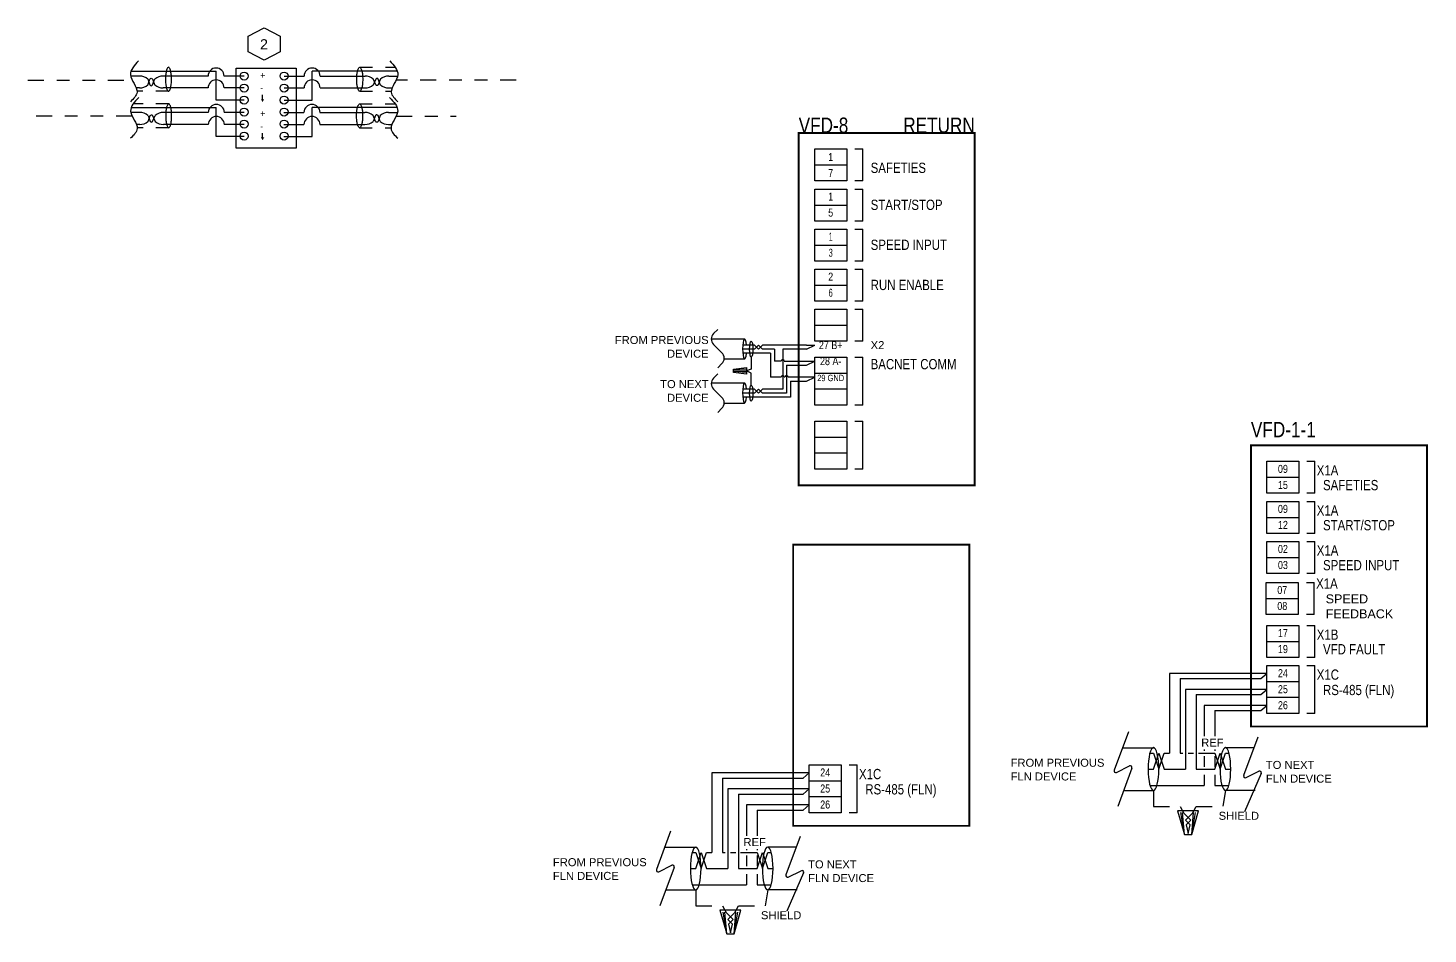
# Model space of a CAD drawing. Header units: inches. Extents: x 2 to 34.6, y 1.2 to 19.3.
# Drawn here: x 23.67 to 34.6, y 1.19 to 8.26 of the extents above; entities that cross this region are included whole.
import ezdxf
from ezdxf.enums import TextEntityAlignment as Align

# ---------------------------------------------------------------- set-up
doc = ezdxf.new("R2010")
doc.units = ezdxf.units.IN
doc.header["$LTSCALE"] = 0.25
doc.header["$MEASUREMENT"] = 0
for name, pattern in [('BLN', [1.25, 0.5, -0.25, 0, -0.25, 0, -0.25]), ('DASHED', [0.75, 0.5, -0.25]), ('PNEU', [0.09375, 0.0625, -0.03125])]:
    doc.linetypes.add(name, pattern=pattern)
for name, color, linetype in [('BLN', 5, 'BLN'), ('ELECTRIC', 1, 'Continuous'), ('MECHSYS', 7, 'Continuous'), ('SHIELD', 130, 'DASHED'), ('WIRE', 1, 'Continuous')]:
    doc.layers.add(name, color=color, linetype=linetype)
doc.styles.get("Standard").update_dxf_attribs({"font": 'arial.ttf'})

# ---------------------------------------------------------------- blocks, each defined once
blk = doc.blocks.new('_SYSITAG')
for p, q in [((-0.125, 0.062), (0, 0.125)), ((0, 0.125), (0.125, 0.062)), ((-0.125, -0.062), (-0.125, 0.062)), ((0.125, 0.062), (0.125, -0.062)), ((0, -0.125), (-0.125, -0.062)), ((0.125, -0.062), (0, -0.125))]:
    blk.add_line(p, q)
at = {"color": 1}
blk.add_attdef('TERMTAG', text='', height=0.08, dxfattribs=at).set_placement((-0.001, -0.002), align=Align.MIDDLE)
blk = doc.blocks.new('_LINSQB')
for p, q in [((0, 0.125), (-0.0271, 0.0979)), ((-0.0271, 0.0271), (0.0271, -0.0271)), ((0.0271, -0.0979), (0, -0.125))]:
    blk.add_line(p, q)
for centre, start, end in [((0.0082, 0.0625), 135, 225), ((-0.0082, -0.0625), 315, 45)]:
    blk.add_arc(centre, 0.05, start, end)
blk = doc.blocks.new('_EMWRNUT')
for p, q in [((-0.05, 0), (-0.025, 0.2)), ((0.05, 0), (-0.05, 0)), ((-0.025, 0.2), (0.025, 0.2)), ((-0.025, 0), (-0.0125, 0.2)), ((0, 0.2), (0, 0)), ((0.025, 0), (0.0125, 0.2)), ((0.025, 0.2), (0.05, 0))]:
    blk.add_line(p, q)
blk = doc.blocks.new('DUALVFD')
at = {"color": 1, "linetype": 'Continuous'}
for p, q in [((0.125, 2.5), (0.125, 2.625)), ((0.125, 2.625), (0.375, 2.625)), ((0.375, 2.625), (0.375, 2.5)), ((0.125, 2.5), (0.375, 2.5)), ((0.125, 2.375), (0.125, 2.5)), ((0.375, 2.5), (0.375, 2.375)), ((0.375, 2.375), (0.125, 2.375)), ((0.125, 2.312), (0.375, 2.312)), ((0.125, 2.187), (0.125, 2.312)), ((0.375, 2.312), (0.375, 2.187)), ((0.125, 2.062), (0.125, 2.187)), ((0.125, 2.187), (0.375, 2.187)), ((0.375, 2.187), (0.375, 2.062)), ((0.375, 2.062), (0.125, 2.062)), ((0.125, 2), (0.375, 2)), ((0.125, 1.875), (0.125, 2)), ((0.375, 2), (0.375, 1.875)), ((0.125, 1.75), (0.125, 1.875)), ((0.125, 1.875), (0.375, 1.875)), ((0.375, 1.875), (0.375, 1.75)), ((0.375, 1.75), (0.125, 1.75)), ((0.125, 1.687), (0.375, 1.687)), ((0.125, 1.562), (0.125, 1.687)), ((0.375, 1.687), (0.375, 1.562)), ((0.125, 1.437), (0.125, 1.562)), ((0.125, 1.562), (0.375, 1.562)), ((0.375, 1.562), (0.375, 1.437)), ((0.375, 1.437), (0.125, 1.437)), ((0.125, 1.375), (0.375, 1.375)), ((0.125, 1.25), (0.125, 1.375)), ((0.375, 1.375), (0.375, 1.25)), ((0.125, 1.125), (0.125, 1.25)), ((0.125, 1.25), (0.375, 1.25)), ((0.375, 1.25), (0.375, 1.125)), ((0.375, 1.125), (0.125, 1.125)), ((0.125, 1), (0.375, 1)), ((0.125, 0.875), (0.125, 1)), ((0.375, 1), (0.375, 0.875)), ((0.125, 0.75), (0.125, 0.875)), ((0.125, 0.875), (0.375, 0.875)), ((0.375, 0.875), (0.375, 0.75)), ((0.375, 0.75), (0.125, 0.75)), ((0.125, 0.625), (0.125, 0.75)), ((0.375, 0.75), (0.375, 0.625)), ((0.375, 0.625), (0.125, 0.625)), ((0.125, 0.5), (0.375, 0.5)), ((0.125, 0.375), (0.125, 0.5)), ((0.375, 0.5), (0.375, 0.375)), ((0.125, 0.25), (0.125, 0.375)), ((0.125, 0.375), (0.375, 0.375)), ((0.375, 0.375), (0.375, 0.25)), ((0.375, 0.25), (0.125, 0.25)), ((0.125, 0.125), (0.125, 0.25)), ((0.375, 0.25), (0.375, 0.125)), ((0.375, 0.125), (0.125, 0.125))]:
    blk.add_line(p, q, dxfattribs=at)
at = {"color": 7, "linetype": 'Continuous'}
for p, q in [((0.438, 2.625), (0.5, 2.625)), ((0.5, 2.375), (0.5, 2.625)), ((0.5, 2.375), (0.438, 2.375)), ((0.438, 2.312), (0.5, 2.312)), ((0.5, 2.062), (0.5, 2.312)), ((0.5, 2.062), (0.438, 2.062)), ((0.438, 2), (0.5, 2)), ((0.5, 1.75), (0.5, 2)), ((0.5, 1.75), (0.438, 1.75)), ((0.438, 1.687), (0.5, 1.687)), ((0.5, 1.437), (0.5, 1.687)), ((0.5, 1.437), (0.438, 1.437)), ((0.438, 1.375), (0.5, 1.375)), ((0.5, 1.125), (0.5, 1.375)), ((0.5, 1.125), (0.438, 1.125)), ((0.438, 1), (0.5, 1)), ((0.5, 0.625), (0.5, 1)), ((0.5, 0.625), (0.438, 0.625)), ((0.438, 0.5), (0.5, 0.5)), ((0.5, 0.125), (0.5, 0.5)), ((0.5, 0.125), (0.438, 0.125))]:
    blk.add_line(p, q, dxfattribs=at)
at = {"color": 7, "linetype": 'Continuous', "const_width": 0.015}
blk.add_lwpolyline([(0, 0), (0, 2.75), (1.375, 2.75), (1.375, 0)], close=True, dxfattribs=at)
at = {"color": 7, "linetype": 'DASHED', "width": 0.8, "flags": 8}
blk.add_attdef('EQUIP', (0, 2.812), '', height=0.12, dxfattribs=at)
blk.add_attdef('LOCAL', text='', height=0.12, dxfattribs=at).set_placement((1.375, 2.812), align=Align.RIGHT)
at = {"color": 1, "linetype": 'DASHED', "width": 0.8, "flags": 8}
for p in [(0.25, 2.534), (0.25, 2.409), (0.25, 2.222), (0.25, 2.097), (0.25, 1.909), (0.25, 1.784), (0.25, 1.597), (0.25, 1.472), (0.25, 1.284), (0.25, 1.159), (0.25, 0.909), (0.25, 0.784), (0.25, 0.659), (0.25, 0.409), (0.25, 0.284), (0.25, 0.159)]:
    blk.add_attdef('TAG', text='', height=0.0625, dxfattribs=at).set_placement(p, align=Align.CENTER)
at = {"color": 7, "linetype": 'Continuous', "width": 0.8, "flags": 8}
for p in [(0.562, 2.461), (0.562, 2.149), (0.562, 1.836), (0.562, 1.524), (0.562, 1.211), (0.562, 0.774), (0.562, 0.274)]:
    blk.add_attdef('TERMD', p, '', height=0.08, dxfattribs=at)
blk = doc.blocks.new('BACNET 3 wire VFDs')
at = {"layer": 'ELECTRIC'}
for p, q in [((0, 0), (-0.761, 0)), ((-0.047, -0.04), (0, 0)), ((-0.678, -0.04), (-0.047, -0.04)), ((0, -0.125), (-0.636, -0.125)), ((-0.553, -0.165), (-0.047, -0.165)), ((-0.047, -0.165), (0, -0.125)), ((-0.886, -0.621), (-0.844, -0.746)), ((-0.886, -0.746), (-0.844, -0.621)), ((-0.844, -0.746), (-0.803, -0.621)), ((-0.844, -0.621), (-0.803, -0.746)), ((-0.678, -0.621), (-0.657, -0.621)), ((-0.407, -0.621), (-0.365, -0.746)), ((-0.407, -0.746), (-0.365, -0.621)), ((-0.365, -0.746), (-0.324, -0.621)), ((-0.365, -0.621), (-0.324, -0.746)), ((-0.927, -0.746), (-0.886, -0.746)), ((-0.803, -0.746), (-0.636, -0.746)), ((-0.553, -0.746), (-0.407, -0.746)), ((-0.324, -0.746), (-0.282, -0.746))]:
    blk.add_line(p, q, dxfattribs=at)
at = {"layer": 'MECHSYS', "color": 1}
for p, q in [((-0.761, 0), (-0.761, -0.621)), ((-0.678, -0.04), (-0.678, -0.621)), ((-0.636, -0.125), (-0.636, -0.746)), ((-0.553, -0.165), (-0.553, -0.746))]:
    blk.add_line(p, q, dxfattribs=at)
at = {"layer": 'MECHSYS', "color": 2}
for p, q in [((-0.49, -0.25), (-0.49, -0.49)), ((0, -0.25), (-0.49, -0.25)), ((-0.407, -0.29), (-0.407, -0.49)), ((-0.407, -0.29), (-0.047, -0.29)), ((-0.047, -0.29), (0, -0.25)), ((-0.49, -0.594), (-0.49, -0.604)), ((-0.407, -0.594), (-0.407, -0.604))]:
    blk.add_line(p, q, dxfattribs=at)
at = {"layer": 'MECHSYS'}
for p, q in [((-1.082, -0.455), (-1.192, -0.755)), ((-0.071, -0.496), (-0.182, -0.796)), ((-1.128, -0.58), (-0.886, -0.58)), ((-0.102, -0.58), (-0.324, -0.58)), ((-1.174, -0.772), (-1.073, -0.721)), ((-1.054, -0.738), (-1.165, -1.038)), ((-0.163, -0.813), (-0.062, -0.763)), ((-0.044, -0.78), (-0.175, -1.08)), ((-1.119, -0.913), (-0.886, -0.913)), ((-0.093, -0.913), (-0.324, -0.913)), ((-0.533, -1.071), (-0.697, -1.071)), ((-0.697, -1.071), (-0.644, -1.257)), ((-0.644, -1.257), (-0.672, -1.086)), ((-0.644, -1.257), (-0.658, -1.086)), ((-0.587, -1.257), (-0.533, -1.071)), ((-0.587, -1.257), (-0.558, -1.086)), ((-0.587, -1.257), (-0.572, -1.086)), ((-0.644, -1.257), (-0.587, -1.257))]:
    blk.add_line(p, q, dxfattribs=at)
at = {"layer": 'MECHSYS', "color": 4}
for p, q in [((-0.678, -1.038), (-0.649, -1.09)), ((-0.649, -1.09), (-0.594, -1.145)), ((-0.636, -1.145), (-0.581, -1.09)), ((-0.581, -1.09), (-0.553, -1.038)), ((-0.636, -1.145), (-0.6, -1.18)), ((-0.63, -1.18), (-0.594, -1.145)), ((-0.63, -1.18), (-0.615, -1.249)), ((-0.615, -1.249), (-0.6, -1.18))]:
    blk.add_line(p, q, dxfattribs=at)
at = {"layer": 'MECHSYS'}
for centre, start, end in [((-1.18, -0.76), 156.8014, 296.5651), ((-1.067, -0.733), 336.8014, 116.5651), ((-0.056, -0.775), 336.8014, 116.5651), ((-0.169, -0.801), 156.8014, 296.5651)]:
    blk.add_arc(centre, 0.0133, start, end, dxfattribs=at)
at = {"layer": 'MECHSYS', "color": 4, "extrusion": (0, 0, -1)}
for centre in [(-0.886, -0.746), (-0.324, -0.746)]:
    blk.add_ellipse(centre, major_axis=(0, 0.167), ratio=0.25, dxfattribs=at)
at = {"layer": 'SHIELD'}
for p, q in [((-0.886, -0.913), (-0.886, -1.038)), ((-0.324, -0.913), (-0.344, -1.038)), ((-0.886, -1.038), (-0.678, -1.038)), ((-0.553, -1.038), (-0.344, -1.038))]:
    blk.add_line(p, q, dxfattribs=at)
at = {"layer": 'WIRE'}
for p, q in [((-0.914, -0.621), (-0.886, -0.621)), ((-0.803, -0.621), (-0.761, -0.621)), ((-0.615, -0.621), (-0.573, -0.621)), ((-0.535, -0.621), (-0.407, -0.621)), ((-0.324, -0.621), (-0.296, -0.621))]:
    blk.add_line(p, q, dxfattribs=at)
at = {"layer": 'WIRE', "color": 2}
for p, q in [((-0.49, -0.645), (-0.49, -0.729)), ((-0.407, -0.645), (-0.407, -0.729)), ((-0.913, -0.874), (-0.49, -0.874)), ((-0.49, -0.791), (-0.49, -0.874)), ((-0.407, -0.791), (-0.407, -0.874)), ((-0.407, -0.874), (-0.297, -0.874))]:
    blk.add_line(p, q, dxfattribs=at)
at = {"layer": 'MECHSYS'}
blk.add_text('REF', height=0.0625, dxfattribs=at).set_placement((-0.513, -0.571))
at = {"layer": 'MECHSYS', "color": 7}
for s, p in [('FROM PREVIOUS', (-2.001, -0.728)), ('TO NEXT', (-0.008, -0.745)), ('FLN DEVICE', (-2.001, -0.835)), ('FLN DEVICE', (-0.008, -0.852))]:
    blk.add_text(s, height=0.0625, dxfattribs=at).set_placement(p)
at = {"layer": 'MECHSYS', "color": 4, "linetype": 'DASHED'}
blk.add_text('SHIELD', height=0.0625, dxfattribs=at).set_placement((-0.219, -1.142), align=Align.CENTER)

msp = doc.modelspace()

# ---------------------------------------------------------------- linework, layer by layer
for p, q in [((24.542, 7.886), (24.472, 7.886)), ((24.475, 7.925), (25.139, 7.925)), ((25.077, 7.886), (24.726, 7.886)), ((25.358, 7.886), (25.202, 7.886)), ((25.67, 7.886), (25.827, 7.886)), ((26.554, 7.925), (25.889, 7.925)), ((25.952, 7.886), (26.302, 7.886)), ((26.487, 7.886), (26.556, 7.886)), ((24.542, 7.793), (24.516, 7.793)), ((25.077, 7.793), (24.726, 7.793)), ((25.358, 7.793), (25.202, 7.793)), ((25.67, 7.793), (25.827, 7.793)), ((25.952, 7.793), (26.302, 7.793)), ((26.487, 7.793), (26.513, 7.793)), ((25.502, 7.695), (25.502, 7.739)), ((24.543, 7.602), (24.474, 7.602)), ((24.476, 7.641), (25.141, 7.641)), ((25.078, 7.602), (24.728, 7.602)), ((25.359, 7.602), (25.203, 7.602)), ((25.669, 7.602), (25.825, 7.602)), ((26.552, 7.641), (25.888, 7.641)), ((25.95, 7.602), (26.301, 7.602)), ((26.485, 7.602), (26.555, 7.602)), ((24.543, 7.508), (24.517, 7.508)), ((25.078, 7.508), (24.728, 7.508)), ((25.359, 7.508), (25.203, 7.508)), ((25.502, 7.396), (25.502, 7.44)), ((25.669, 7.508), (25.825, 7.508)), ((25.95, 7.508), (26.301, 7.508)), ((26.485, 7.508), (26.511, 7.508))]:
    msp.add_line(p, q)
at = {"color": 7, "linetype": 'PNEU'}
for p, q in [((26.261, 7.954), (26.537, 7.954)), ((24.768, 7.768), (24.523, 7.768)), ((26.261, 7.768), (26.505, 7.768)), ((24.769, 7.669), (24.493, 7.669)), ((26.259, 7.669), (26.536, 7.669)), ((24.769, 7.483), (24.525, 7.483)), ((26.259, 7.483), (26.504, 7.483))]:
    msp.add_line(p, q, dxfattribs=at)
at = {"color": 1, "linetype": 'Continuous'}
for p, q in [((33.344, 4.755), (33.344, 4.88)), ((33.344, 4.88), (33.594, 4.88)), ((33.594, 4.88), (33.594, 4.755)), ((33.344, 4.755), (33.594, 4.755)), ((33.344, 4.63), (33.344, 4.755)), ((33.594, 4.755), (33.594, 4.63)), ((33.594, 4.63), (33.344, 4.63)), ((33.344, 4.567), (33.594, 4.567)), ((33.344, 4.442), (33.344, 4.567)), ((33.594, 4.567), (33.594, 4.442)), ((33.344, 4.317), (33.344, 4.442)), ((33.344, 4.442), (33.594, 4.442)), ((33.594, 4.442), (33.594, 4.317)), ((33.594, 4.317), (33.344, 4.317)), ((33.344, 4.255), (33.594, 4.255)), ((33.344, 4.13), (33.344, 4.255)), ((33.594, 4.255), (33.594, 4.13)), ((33.344, 4.005), (33.344, 4.13)), ((33.344, 4.13), (33.594, 4.13)), ((33.594, 4.13), (33.594, 4.005)), ((33.594, 4.005), (33.344, 4.005)), ((33.339, 3.935), (33.589, 3.935)), ((33.339, 3.81), (33.339, 3.935)), ((33.589, 3.935), (33.589, 3.81)), ((33.339, 3.685), (33.339, 3.81)), ((33.339, 3.81), (33.589, 3.81)), ((33.589, 3.81), (33.589, 3.685)), ((33.589, 3.685), (33.339, 3.685)), ((33.344, 3.599), (33.594, 3.599)), ((33.344, 3.474), (33.344, 3.599)), ((33.594, 3.599), (33.594, 3.474)), ((33.344, 3.349), (33.344, 3.474)), ((33.344, 3.474), (33.594, 3.474)), ((33.594, 3.474), (33.594, 3.349)), ((33.594, 3.349), (33.344, 3.349)), ((33.344, 3.286), (33.594, 3.286)), ((33.344, 3.161), (33.344, 3.286)), ((33.594, 3.286), (33.594, 3.161)), ((33.344, 3.036), (33.344, 3.161)), ((33.344, 3.161), (33.594, 3.161)), ((33.594, 3.161), (33.594, 3.036)), ((33.594, 3.036), (33.344, 3.036)), ((33.344, 2.911), (33.344, 3.036)), ((33.594, 3.036), (33.594, 2.911)), ((33.594, 2.911), (33.344, 2.911)), ((29.77, 2.511), (30.02, 2.511)), ((29.77, 2.386), (29.77, 2.511)), ((30.02, 2.511), (30.02, 2.386)), ((29.77, 2.261), (29.77, 2.386)), ((29.77, 2.386), (30.02, 2.386)), ((30.02, 2.386), (30.02, 2.261)), ((30.02, 2.261), (29.77, 2.261)), ((29.77, 2.136), (29.77, 2.261)), ((30.02, 2.261), (30.02, 2.136)), ((30.02, 2.136), (29.77, 2.136))]:
    msp.add_line(p, q, dxfattribs=at)
at = {"color": 7, "linetype": 'Continuous'}
for p, q in [((33.657, 4.88), (33.719, 4.88)), ((33.719, 4.63), (33.719, 4.88)), ((33.719, 4.63), (33.657, 4.63)), ((33.657, 4.567), (33.719, 4.567)), ((33.719, 4.317), (33.719, 4.567)), ((33.719, 4.317), (33.657, 4.317)), ((33.657, 4.255), (33.719, 4.255)), ((33.719, 4.005), (33.719, 4.255)), ((33.719, 4.005), (33.657, 4.005)), ((33.652, 3.935), (33.714, 3.935)), ((33.714, 3.685), (33.714, 3.935)), ((33.714, 3.685), (33.652, 3.685)), ((33.657, 3.599), (33.719, 3.599)), ((33.719, 3.349), (33.719, 3.599)), ((33.719, 3.349), (33.657, 3.349)), ((33.657, 3.286), (33.719, 3.286)), ((33.719, 2.911), (33.719, 3.286)), ((33.719, 2.911), (33.657, 2.911)), ((30.083, 2.511), (30.145, 2.511)), ((30.145, 2.136), (30.145, 2.511)), ((30.145, 2.136), (30.083, 2.136))]:
    msp.add_line(p, q, dxfattribs=at)
for points in [[(24.791, 7.861, 0.025818), (24.789, 7.899, 0.035483), (24.784, 7.926, 0.074682), (24.774, 7.95, 0.262678), (24.768, 7.954, 0.262678), (24.761, 7.95, 0.074682), (24.751, 7.926, 0.035483), (24.746, 7.899, 0.025818), (24.744, 7.861, 0.025818), (24.746, 7.822, 0.035483), (24.751, 7.795, 0.074682), (24.761, 7.771, 0.262678), (24.768, 7.768, 0.262678), (24.774, 7.771, 0.074682), (24.784, 7.795, 0.035483), (24.789, 7.822, 0.025818)], [(26.237, 7.861, -0.025818), (26.239, 7.899, -0.035483), (26.244, 7.926, -0.074682), (26.254, 7.95, -0.262678), (26.261, 7.954, -0.262678), (26.267, 7.95, -0.074682), (26.277, 7.926, -0.035483), (26.282, 7.899, -0.025818), (26.284, 7.861, -0.025818), (26.282, 7.822, -0.035483), (26.277, 7.795, -0.074682), (26.267, 7.771, -0.262678), (26.261, 7.768, -0.262678), (26.254, 7.771, -0.074682), (26.244, 7.795, -0.035483), (26.239, 7.822, -0.025818)], [(24.792, 7.576, 0.025818), (24.79, 7.614, 0.035483), (24.786, 7.642, 0.074682), (24.776, 7.665, 0.262678), (24.769, 7.669, 0.262678), (24.762, 7.665, 0.074682), (24.753, 7.642, 0.035483), (24.748, 7.614, 0.025818), (24.746, 7.576, 0.025818), (24.748, 7.538, 0.035483), (24.753, 7.51, 0.074682), (24.762, 7.487, 0.262678), (24.769, 7.483, 0.262678), (24.776, 7.487, 0.074682), (24.786, 7.51, 0.035483), (24.79, 7.538, 0.025818)], [(26.236, 7.576, -0.025818), (26.238, 7.614, -0.035483), (26.243, 7.642, -0.074682), (26.253, 7.665, -0.262678), (26.259, 7.669, -0.262678), (26.266, 7.665, -0.074682), (26.276, 7.642, -0.035483), (26.281, 7.614, -0.025818), (26.283, 7.576, -0.025818), (26.281, 7.538, -0.035483), (26.276, 7.51, -0.074682), (26.266, 7.487, -0.262678), (26.259, 7.483, -0.262678), (26.253, 7.487, -0.074682), (26.243, 7.51, -0.035483), (26.238, 7.538, -0.025818)]]:
    msp.add_lwpolyline(points, format="xyb", close=True)
at = {"color": 7, "linetype": 'Continuous', "const_width": 0.015}
for points in [[(33.219, 2.81), (33.219, 5.005), (34.594, 5.005), (34.594, 2.81)], [(29.645, 2.035), (29.645, 4.229), (31.02, 4.229), (31.02, 2.035)]]:
    msp.add_lwpolyline(points, close=True, dxfattribs=at)
for centre in [(25.139, 7.886), (25.889, 7.886), (25.139, 7.793), (25.889, 7.793), (25.141, 7.602), (25.888, 7.602), (25.141, 7.508), (25.888, 7.508)]:
    msp.add_arc(centre, 0.0625, 0, 180)
at = {"color": 4}
for centre in [(29.318, 5.755), (29.318, 5.411)]:
    msp.add_ellipse(centre, major_axis=(0, -0.0625), ratio=0.204334, dxfattribs=at)
at = {"layer": 'BLN'}
for p, q in [((23.67, 7.855), (24.483, 7.855)), ((27.483, 7.855), (26.545, 7.855)), ((24.483, 7.573), (23.67, 7.573)), ((26.545, 7.573), (27.014, 7.573))]:
    msp.add_line(p, q, dxfattribs=at)
at = {"layer": 'ELECTRIC'}
for p, q in [((29.344, 5.755), (29.25, 5.755)), ((29.344, 5.786), (29.251, 5.786)), ((29.469, 5.723), (29.251, 5.723)), ((29.344, 5.755), (29.375, 5.786)), ((29.344, 5.786), (29.375, 5.755)), ((29.375, 5.786), (29.406, 5.755)), ((29.375, 5.755), (29.406, 5.786)), ((29.75, 5.786), (29.406, 5.786)), ((29.5, 5.755), (29.406, 5.755)), ((29.469, 5.723), (29.469, 5.536)), ((29.5, 5.755), (29.5, 5.661)), ((29.563, 5.755), (29.563, 5.442)), ((29.55, 5.661), (29.5, 5.661)), ((29.594, 5.63), (29.594, 5.411)), ((29.55, 5.536), (29.469, 5.536)), ((29.581, 5.536), (29.575, 5.536)), ((29.813, 5.536), (29.606, 5.536)), ((29.625, 5.505), (29.625, 5.38)), ((29.344, 5.411), (29.25, 5.411)), ((29.344, 5.442), (29.251, 5.442)), ((29.625, 5.38), (29.251, 5.38)), ((29.344, 5.411), (29.375, 5.442)), ((29.344, 5.442), (29.375, 5.411)), ((29.375, 5.442), (29.406, 5.411)), ((29.375, 5.411), (29.406, 5.442)), ((29.563, 5.442), (29.406, 5.442)), ((29.594, 5.411), (29.406, 5.411))]:
    msp.add_line(p, q, dxfattribs=at)
at = {"layer": 'ELECTRIC', "color": 1}
for p, q in [((29.75, 5.755), (29.563, 5.755)), ((29.75, 5.755), (29.813, 5.786)), ((29.75, 5.786), (29.813, 5.786)), ((29.575, 5.661), (29.813, 5.661)), ((29.594, 5.63), (29.75, 5.63)), ((29.75, 5.63), (29.813, 5.661)), ((29.625, 5.505), (29.75, 5.505)), ((29.75, 5.505), (29.813, 5.536))]:
    msp.add_line(p, q, dxfattribs=at)
at = {"layer": 'ELECTRIC', "color": 7, "linetype": 'Continuous'}
for points in [[(25.502, 7.684, 0.000667, 0.0267, 0), (25.502, 7.705, 0.0267, 0.0267, 0)], [(25.502, 7.386, 0.000667, 0.0267, 0), (25.502, 7.407, 0.0267, 0.0267, 0)]]:
    msp.add_lwpolyline(points, format="xyseb", dxfattribs=at)
at = {"layer": 'ELECTRIC'}
for centre in [(29.563, 5.661), (29.563, 5.536), (29.594, 5.536)]:
    msp.add_arc(centre, 0.0125, 0, 180, dxfattribs=at)
at = {"layer": 'MECHSYS'}
for p, q in [((25.139, 7.698), (25.139, 7.925)), ((25.889, 7.698), (25.889, 7.925)), ((25.358, 7.698), (25.139, 7.698)), ((25.67, 7.698), (25.889, 7.698)), ((25.141, 7.414), (25.141, 7.641)), ((25.888, 7.414), (25.888, 7.641)), ((25.359, 7.414), (25.141, 7.414)), ((25.669, 7.414), (25.888, 7.414)), ((29.006, 5.834), (29.266, 5.834)), ((29.106, 5.678), (29.266, 5.678)), ((29.006, 5.491), (29.266, 5.491)), ((29.106, 5.334), (29.266, 5.334))]:
    msp.add_line(p, q, dxfattribs=at)
at = {"layer": 'MECHSYS', "color": 4}
for p, q in [((29.317, 5.692), (29.317, 5.598)), ((29.317, 5.598), (29.281, 5.586)), ((29.317, 5.567), (29.281, 5.586)), ((29.317, 5.473), (29.317, 5.567))]:
    msp.add_line(p, q, dxfattribs=at)
at = {"layer": 'MECHSYS'}
msp.add_lwpolyline([(25.295, 7.948), (25.764, 7.948), (25.764, 7.323), (25.295, 7.323)], close=True, dxfattribs=at)
for points in [[(24.606, 7.816), (24.623, 7.862, -0.67428), (24.642, 7.862), (24.662, 7.816)], [(24.606, 7.863), (24.623, 7.817, 0.67428), (24.642, 7.817), (24.662, 7.863)], [(26.422, 7.816), (26.405, 7.862, 0.67428), (26.387, 7.862), (26.366, 7.816)], [(26.422, 7.863), (26.405, 7.817, -0.67428), (26.387, 7.817), (26.366, 7.863)], [(24.608, 7.531), (24.625, 7.577, -0.67428), (24.643, 7.578), (24.664, 7.531)], [(24.608, 7.578), (24.625, 7.532, 0.67428), (24.643, 7.532), (24.664, 7.578)], [(26.421, 7.531), (26.404, 7.577, 0.67428), (26.385, 7.578), (26.365, 7.531)], [(26.421, 7.578), (26.404, 7.532, -0.67428), (26.385, 7.532), (26.365, 7.578)]]:
    msp.add_lwpolyline(points, format="xyb", dxfattribs=at)
for centre in [(25.358, 7.886), (25.67, 7.886), (25.358, 7.792), (25.67, 7.792), (25.358, 7.698), (25.67, 7.698), (25.358, 7.605), (25.67, 7.605), (25.358, 7.511), (25.358, 7.417), (25.67, 7.511), (25.67, 7.417)]:
    msp.add_circle(centre, 0.0312, dxfattribs=at)
for centre, start, end in [((24.542, 7.786), 50, 90), ((24.726, 7.786), 90, 130), ((26.302, 7.786), 50, 90), ((26.487, 7.786), 90, 130), ((24.542, 7.893), 270, 310), ((24.726, 7.893), 230, 270), ((26.302, 7.893), 270, 310), ((26.487, 7.893), 230, 270), ((24.543, 7.502), 50, 90), ((24.728, 7.502), 90, 130), ((26.301, 7.502), 50, 90), ((26.485, 7.502), 90, 130), ((24.543, 7.608), 270, 310), ((24.728, 7.608), 230, 270), ((26.301, 7.608), 270, 310), ((26.485, 7.608), 230, 270)]:
    msp.add_arc(centre, 0.1, start, end, dxfattribs=at)
for centre in [(29.266, 5.756), (29.266, 5.413)]:
    msp.add_ellipse(centre, major_axis=(0, 0.0781), ratio=0.2, start_param=5.10184, end_param=10.561777, dxfattribs=at)
for points in [[(24.534, 8.004), (24.47, 7.896), (24.522, 7.76), (24.47, 7.685)], [(26.495, 8.004), (26.558, 7.896), (26.507, 7.76), (26.558, 7.685)], [(24.535, 7.719), (24.472, 7.611), (24.523, 7.476), (24.472, 7.4)], [(26.493, 7.719), (26.557, 7.611), (26.505, 7.476), (26.557, 7.4)]]:
    msp.add_spline(points, degree=3, dxfattribs=at)

# ---------------------------------------------------------------- block references
ref = msp.add_blockref('DUALVFD', (29.688, 4.692))
ref.add_attrib('EQUIP', 'VFD-8', (29.688, 7.442), dxfattribs={"color": 7, "linetype": 'DASHED', "height": 0.12, "width": 0.8})
ref.add_attrib('LOCAL', 'RETURN', dxfattribs={"color": 7, "linetype": 'DASHED', "height": 0.12, "width": 0.8}).set_placement((31.063, 7.442), align=Align.RIGHT)
ref.add_attrib('TERMD', 'START/STOP', (30.25, 6.841), dxfattribs={"color": 7, "linetype": 'Continuous', "height": 0.08, "width": 0.8})
ref.add_attrib('TAG', '1', dxfattribs={"color": 1, "linetype": 'DASHED', "height": 0.0625, "width": 0.8}).set_placement((29.938, 6.914), align=Align.CENTER)
ref.add_attrib('TAG', '5', dxfattribs={"color": 1, "linetype": 'DASHED', "height": 0.0625, "width": 0.8}).set_placement((29.938, 6.789), align=Align.CENTER)
ref.add_attrib('TERMD', 'SPEED INPUT', (30.25, 6.529), dxfattribs={"color": 7, "linetype": 'Continuous', "height": 0.08, "width": 0.8})
ref.add_attrib('TAG', '1', dxfattribs={"color": 1, "linetype": 'DASHED', "height": 0.0625, "width": 0.6}).set_placement((29.938, 6.601), align=Align.CENTER)
ref.add_attrib('TAG', '3', dxfattribs={"color": 1, "linetype": 'DASHED', "height": 0.0625, "width": 0.6}).set_placement((29.938, 6.476), align=Align.CENTER)
ref.add_attrib('TERMD', 'RUN ENABLE', (30.25, 6.216), dxfattribs={"color": 7, "linetype": 'Continuous', "height": 0.08, "width": 0.8})
ref.add_attrib('TAG', '2', dxfattribs={"color": 1, "linetype": 'DASHED', "height": 0.0625, "width": 0.8}).set_placement((29.938, 6.289), align=Align.CENTER)
ref.add_attrib('TAG', '6', dxfattribs={"color": 1, "linetype": 'DASHED', "height": 0.0625, "width": 0.6}).set_placement((29.938, 6.164), align=Align.CENTER)
ref.add_attrib('TERMD', 'SAFETIES', (30.25, 7.13), dxfattribs={"color": 7, "linetype": 'Continuous', "height": 0.08, "width": 0.8})
ref.add_attrib('TAG', '1', dxfattribs={"color": 1, "linetype": 'DASHED', "height": 0.0625, "width": 0.8}).set_placement((29.938, 7.223), align=Align.CENTER)
ref.add_attrib('TAG', '7', dxfattribs={"color": 1, "linetype": 'DASHED', "height": 0.0625, "width": 0.8}).set_placement((29.938, 7.098), align=Align.CENTER)
ref.add_attrib('TERMD', 'BACNET COMM', (30.25, 5.598), dxfattribs={"color": 7, "linetype": 'Continuous', "height": 0.08, "width": 0.8})
ref.add_attrib('TAG', '27 B+', dxfattribs={"color": 1, "linetype": 'DASHED', "height": 0.0625, "width": 0.8}).set_placement((29.938, 5.755), align=Align.CENTER)
ref.add_attrib('TAG', '28 A-', dxfattribs={"color": 1, "linetype": 'DASHED', "height": 0.0625, "width": 0.8}).set_placement((29.938, 5.63), align=Align.CENTER)
ref.add_attrib('TAG', '29 GND', dxfattribs={"color": 1, "linetype": 'DASHED', "height": 0.05, "width": 0.8}).set_placement((29.938, 5.505), align=Align.CENTER)
msp.add_blockref('_SYSITAG', (25.514, 8.136), dxfattribs=at).add_auto_attribs({'TERMTAG': '2'})
at = {"layer": 'MECHSYS', "xscale": 1.199999999999999, "yscale": 1.199999999999999, "zscale": 1.199999999999999}
for p in [(29.056, 5.759), (29.056, 5.411)]:
    msp.add_blockref('_LINSQB', p, dxfattribs=at)
at = {"layer": 'MECHSYS', "xscale": 0.504704430830562, "yscale": 0.504704430830562, "zscale": 0.504704430830562, "rotation": 90}
msp.add_blockref('_EMWRNUT', (29.281, 5.586), dxfattribs=at)
at = {"layer": 'MECHSYS'}
for p in [(33.344, 3.224), (29.77, 2.448)]:
    msp.add_blockref('BACNET 3 wire VFDs', p, dxfattribs=at)

# ---------------------------------------------------------------- texts
at = {"color": 7, "linetype": 'DASHED', "width": 0.8}
msp.add_text('VFD-1-1', height=0.12, dxfattribs=at).set_placement((33.219, 5.067))
at = {"color": 1, "linetype": 'DASHED', "width": 0.8}
for s, p in [('09', (33.469, 4.789)), ('15', (33.469, 4.664)), ('09', (33.469, 4.477)), ('12', (33.469, 4.352)), ('02', (33.469, 4.164)), ('03', (33.469, 4.039)), ('07', (33.464, 3.844)), ('08', (33.464, 3.719)), ('17', (33.469, 3.508)), ('19', (33.469, 3.383)), ('24', (33.469, 3.195)), ('25', (33.469, 3.07)), ('26', (33.469, 2.945)), ('24', (29.895, 2.42)), ('25', (29.895, 2.295)), ('26', (29.895, 2.17))]:
    msp.add_text(s, height=0.0625, dxfattribs=at).set_placement(p, align=Align.CENTER)
at = {"color": 7, "linetype": 'Continuous', "width": 0.8}
for s, p in [('X1A', (33.733, 4.769)), ('SAFETIES', (33.782, 4.654)), ('X1A', (33.733, 4.456)), ('START/STOP', (33.782, 4.341)), ('X1A', (33.733, 4.144)), ('SPEED INPUT', (33.782, 4.029)), ('X1A', (33.728, 3.886)), ('X1B', (33.733, 3.487)), ('VFD FAULT', (33.782, 3.373)), ('X1C', (33.733, 3.175)), ('RS-485 (FLN)', (33.782, 3.055)), ('X1C', (30.159, 2.399)), ('RS-485 (FLN)', (30.208, 2.28))]:
    msp.add_text(s, height=0.08, dxfattribs=at).set_placement(p)
at = {"layer": 'MECHSYS', "color": 7}
for s, p in [('FROM PREVIOUS', (28.985, 5.795)), ('DEVICE', (28.985, 5.688)), ('TO NEXT', (28.985, 5.451)), ('DEVICE', (28.985, 5.344))]:
    msp.add_text(s, height=0.0625, dxfattribs=at).set_placement(p, align=Align.RIGHT)
at = {"layer": 'MECHSYS'}
msp.add_text('X2', height=0.0625, dxfattribs=at).set_placement((30.25, 5.755))
at = {"layer": 'MECHSYS', "attachment_point": 1}
for s, width, heights, insert, char_height in [('+', 0.06222, [0.0521], (25.483, 7.917), 0.05), ('-', 0.06222, [0.0521], (25.483, 7.818), 0.05), ('+', 0.06222, [0.0521], (25.483, 7.619), 0.05), ('-', 0.06222, [0.0521], (25.483, 7.52), 0.05), ('SPEED FEEDBACK', 0.75, [0], (33.803, 3.841), 0.07)]:
    msp.add_mtext_dynamic_manual_height_columns(s, width=width, gutter_width=0.469, heights=heights, dxfattribs=dict(at, insert=insert, char_height=char_height))

doc.saveas('drawing.dxf')
